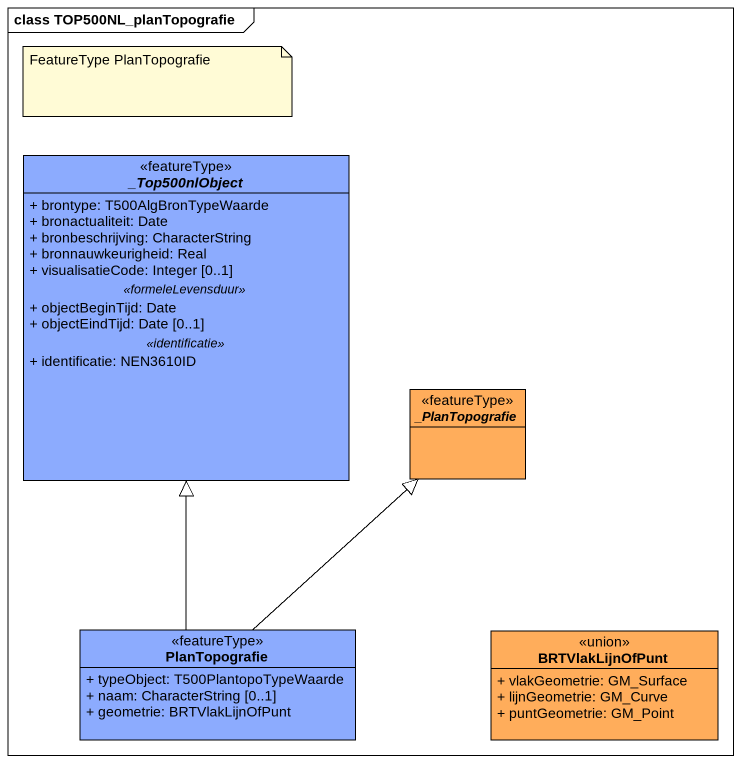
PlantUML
@startuml
mainframe class TOP500NL_planTopografie
hide circle
hide empty members
skinparam classAttributeIconSize 0
abstract class "_Top500nlObject" as Top500nlObject <<featureType>> #8CABFE {
  + brontype: T500AlgBronTypeWaarde
  + bronactualiteit: Date
  + bronbeschrijving: CharacterString
  + bronnauwkeurigheid: Real
  + visualisatieCode: Integer [0..1]
  .. <<formeleLevensduur>> ..
  + objectBeginTijd: Date
  + objectEindTijd: Date [0..1]
  .. <<identificatie>> ..
  + identificatie: NEN3610ID
}
abstract class "_PlanTopografie" as PlanTopografie <<featureType>> #FFAD5B
class "PlanTopografie" as PlanTopografie_2 <<featureType>> #8CABFE {
  + typeObject: T500PlantopoTypeWaarde
  + naam: CharacterString [0..1]
  + geometrie: BRTVlakLijnOfPunt
}
class BRTVlakLijnOfPunt <<union>> #FFAD5B {
  + vlakGeometrie: GM_Surface
  + lijnGeometrie: GM_Curve
  + puntGeometrie: GM_Point
}
PlanTopografie_2 -up-|> Top500nlObject
PlanTopografie_2 -up-|> PlanTopografie
note as N1
  FeatureType PlanTopografie
end note
@enduml
